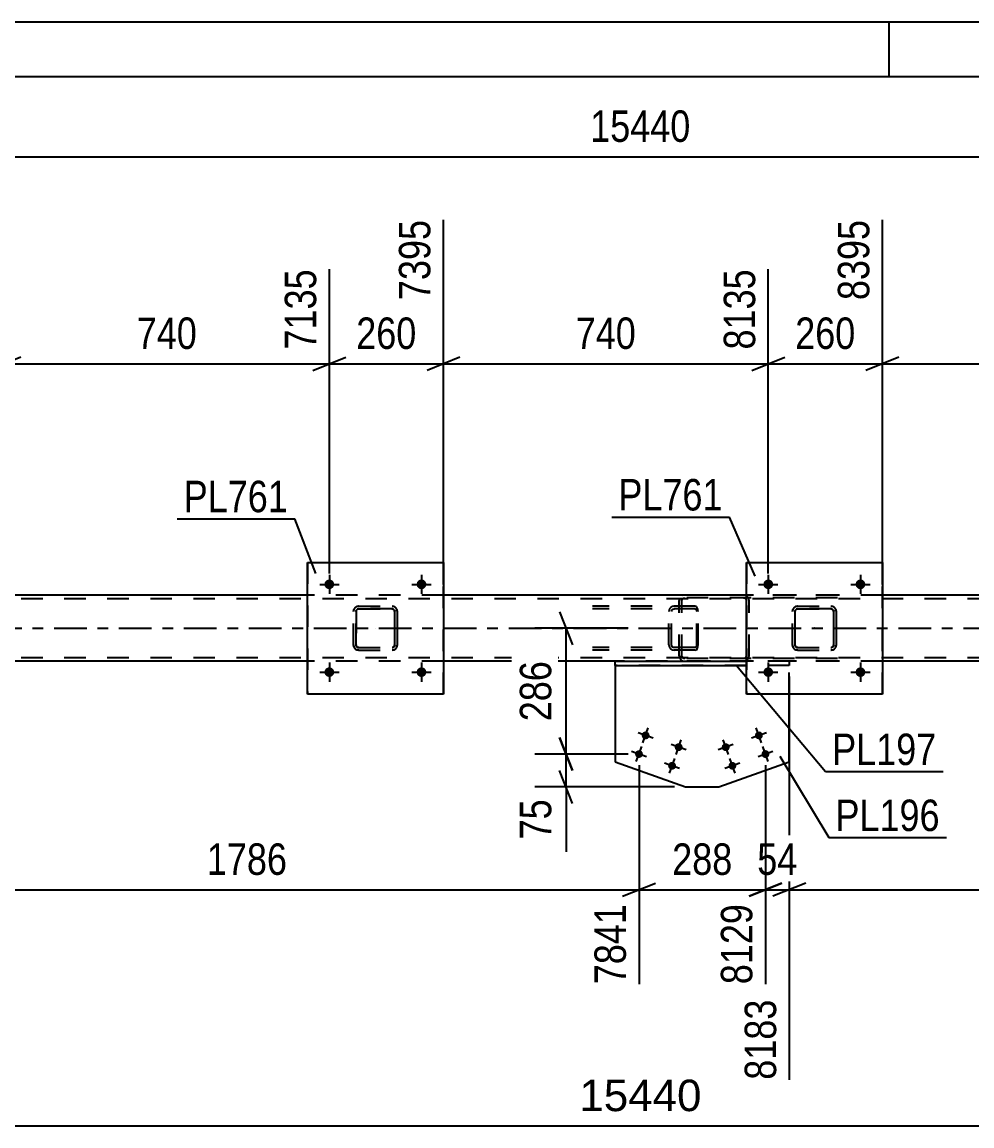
# Model space of a CAD drawing. Header units: millimetres. Extents: x 0 to 841, y -266 to 594.
# Drawn here: x 342 to 428.5, y 493.5 to 594 of the extents above; entities that cross this region are included whole.
import ezdxf

# ---------------------------------------------------------------- set-up
doc = ezdxf.new("R2010")
doc.units = ezdxf.units.MM
doc.linetypes.add('DXK_LINE_DOT2', pattern=[3.9198, 1.9599, -1.9599])
doc.linetypes.add('DXK_LINE_DOT3', pattern=[5.9187, 2.979, -0.9799, 0.9799, -0.9799])
doc.styles.add('Arial', font='arial.ttf', dxfattribs={"height": 0.2})
doc.styles.add('Arial Narrow', font='ARIALN.TTF', dxfattribs={"height": 0.2})

# ---------------------------------------------------------------- blocks, each defined once
blk = doc.blocks.new('Unknown-317311845-1115')
at = {"color": 5, "linetype": 'Continuous'}
for p, q in [((841, 594), (0, 594)), ((421, 589), (421, 594)), ((836, 589), (5, 589))]:
    blk.add_line(p, q, dxfattribs=at)
blk = doc.blocks.new('Bolt-317311845-4475 - 4313')
at = {"linetype": 'Continuous'}
for points in [[(409.54, 542.79), (409.55, 542.88), (409.57, 542.97), (409.62, 543.05), (409.68, 543.12), (409.76, 543.17), (409.84, 543.21), (409.93, 543.23), (410.02, 543.23), (410.11, 543.21), (410.2, 543.17), (410.27, 543.12), (410.33, 543.05), (410.38, 542.97), (410.41, 542.88), (410.42, 542.79), (410.41, 542.7), (410.38, 542.61), (410.33, 542.53), (410.27, 542.47), (410.2, 542.41), (410.11, 542.37), (410.02, 542.36), (409.93, 542.36), (409.84, 542.37), (409.76, 542.41), (409.68, 542.47), (409.62, 542.53), (409.57, 542.61), (409.55, 542.7)], [(417.94, 542.79), (417.95, 542.88), (417.97, 542.97), (418.02, 543.05), (418.08, 543.12), (418.16, 543.17), (418.24, 543.21), (418.33, 543.23), (418.42, 543.23), (418.51, 543.21), (418.6, 543.17), (418.67, 543.12), (418.73, 543.05), (418.78, 542.97), (418.81, 542.88), (418.82, 542.79), (418.81, 542.7), (418.78, 542.61), (418.73, 542.53), (418.67, 542.47), (418.6, 542.41), (418.51, 542.37), (418.42, 542.36), (418.33, 542.36), (418.24, 542.37), (418.16, 542.41), (418.08, 542.47), (418.02, 542.53), (417.97, 542.61), (417.95, 542.7)]]:
    blk.add_hatch(color=1, dxfattribs=at).paths.add_polyline_path(points)
at = {"color": 1, "linetype": 'Continuous'}
for p, q in [((409.98, 543.67), (409.98, 541.91)), ((418.38, 543.67), (418.38, 541.91)), ((409.1, 542.79), (410.86, 542.79)), ((417.5, 542.79), (419.26, 542.79))]:
    blk.add_line(p, q, dxfattribs=at)
blk = doc.blocks.new('Bolt-317311845-4389 - 4313')
at = {"linetype": 'Continuous'}
for points in [[(408.78, 528.91, -1), (409.46, 529.15, -1)], [(405.76, 527.84, -1), (406.44, 528.08, -1)], [(409.38, 527.21, -1), (410.06, 527.45, -1)], [(406.37, 526.14, -1), (407.04, 526.38, -1)]]:
    blk.add_hatch(color=1, dxfattribs=at).paths.add_polyline_path(points)
at = {"color": 1, "linetype": 'Continuous'}
for p, q in [((409.8, 529.27), (408.44, 528.79)), ((409.36, 528.35), (408.88, 529.71)), ((406.78, 528.2), (405.42, 527.72)), ((406.34, 527.28), (405.86, 528.64)), ((409.96, 526.65), (409.48, 528.01)), ((406.95, 525.59), (406.46, 526.94)), ((410.4, 527.57), (409.04, 527.09)), ((407.38, 526.5), (406.03, 526.02))]:
    blk.add_line(p, q, dxfattribs=at)
blk = doc.blocks.new('Part-317311845-4451 - 4313')
at = {"color": 7, "linetype": 'DXK_LINE_DOT2'}
for p, q in [((700.57, 541.47), (119.98, 541.47)), ((380.38, 541.79), (367.98, 541.79)), ((420.38, 541.79), (407.98, 541.79)), ((700.57, 536.11), (119.98, 536.11)), ((380.38, 535.79), (367.98, 535.79)), ((420.38, 535.79), (396.03, 535.79))]:
    blk.add_line(p, q, dxfattribs=at)
at = {"color": 2, "linetype": 'Continuous'}
for p, q in [((367.98, 541.79), (340.37, 541.79)), ((407.98, 541.79), (380.38, 541.79)), ((447.97, 541.79), (420.38, 541.79)), ((367.98, 535.79), (340.37, 535.79)), ((396.03, 535.79), (380.38, 535.79)), ((447.97, 535.79), (420.38, 535.79))]:
    blk.add_line(p, q, dxfattribs=at)
at = {"color": 7, "linetype": 'DXK_LINE_DOT3'}
blk.add_line((119.98, 538.79), (700.57, 538.79), dxfattribs=at)
blk = doc.blocks.new('Bolt-317311845-4390 - 4313')
at = {"linetype": 'Continuous'}
for points in [[(398.46, 529.15, -1), (399.14, 528.91, -1)], [(401.47, 528.08, -1), (402.15, 527.84, -1)], [(397.86, 527.45, -1), (398.53, 527.21, -1)], [(400.87, 526.38, -1), (401.55, 526.14, -1)]]:
    blk.add_hatch(color=1, dxfattribs=at).paths.add_polyline_path(points)
at = {"color": 1, "linetype": 'Continuous'}
for p, q in [((399.48, 528.79), (398.12, 529.27)), ((398.56, 528.35), (399.04, 529.71)), ((397.95, 526.65), (398.44, 528.01)), ((402.49, 527.72), (401.13, 528.2)), ((401.57, 527.28), (402.05, 528.64)), ((398.87, 527.09), (397.52, 527.57)), ((400.97, 525.59), (401.45, 526.94)), ((401.89, 526.02), (400.53, 526.5))]:
    blk.add_line(p, q, dxfattribs=at)
blk = doc.blocks.new('Part-317311845-4395 - 4313')
at = {"color": 2, "linetype": 'Continuous'}
for p, q in [((396.03, 535.39), (396.03, 535.79)), ((396.03, 535.79), (407.98, 535.79)), ((396.03, 535.39), (407.98, 535.39))]:
    blk.add_line(p, q, dxfattribs=at)
at = {"color": 7, "linetype": 'DXK_LINE_DOT2'}
for p, q in [((411.89, 535.79), (407.98, 535.79)), ((411.89, 535.39), (407.98, 535.39)), ((411.89, 535.79), (411.89, 535.39))]:
    blk.add_line(p, q, dxfattribs=at)
blk = doc.blocks.new('Part-317311845-4400 - 4313')
at = {"color": 2, "linetype": 'Continuous'}
for p, q in [((396.03, 535.39), (396.03, 526.62)), ((411.89, 526.62), (411.89, 532.79)), ((396.03, 526.62), (402.44, 524.34)), ((405.48, 524.34), (411.89, 526.62)), ((402.44, 524.34), (405.48, 524.34))]:
    blk.add_line(p, q, dxfattribs=at)
at = {"color": 7, "linetype": 'DXK_LINE_DOT2'}
for p, q in [((411.89, 535.39), (396.03, 535.39)), ((411.89, 532.79), (411.89, 535.39))]:
    blk.add_line(p, q, dxfattribs=at)
blk = doc.blocks.new('Bolt-317311845-4476 - 4313')
at = {"linetype": 'Continuous'}
for points in [[(409.54, 534.79), (409.55, 534.88), (409.57, 534.97), (409.62, 535.05), (409.68, 535.12), (409.76, 535.17), (409.84, 535.21), (409.93, 535.23), (410.02, 535.23), (410.11, 535.21), (410.2, 535.17), (410.27, 535.12), (410.33, 535.05), (410.38, 534.97), (410.41, 534.88), (410.42, 534.79), (410.41, 534.7), (410.38, 534.61), (410.33, 534.53), (410.27, 534.47), (410.2, 534.41), (410.11, 534.37), (410.02, 534.36), (409.93, 534.36), (409.84, 534.37), (409.76, 534.41), (409.68, 534.47), (409.62, 534.53), (409.57, 534.61), (409.55, 534.7)], [(417.94, 534.79), (417.95, 534.88), (417.97, 534.97), (418.02, 535.05), (418.08, 535.12), (418.16, 535.17), (418.24, 535.21), (418.33, 535.23), (418.42, 535.23), (418.51, 535.21), (418.6, 535.17), (418.67, 535.12), (418.73, 535.05), (418.78, 534.97), (418.81, 534.88), (418.82, 534.79), (418.81, 534.7), (418.78, 534.61), (418.73, 534.53), (418.67, 534.47), (418.6, 534.41), (418.51, 534.37), (418.42, 534.36), (418.33, 534.36), (418.24, 534.37), (418.16, 534.41), (418.08, 534.47), (418.02, 534.53), (417.97, 534.61), (417.95, 534.7)]]:
    blk.add_hatch(color=1, dxfattribs=at).paths.add_polyline_path(points)
at = {"color": 1, "linetype": 'Continuous'}
for p, q in [((409.98, 535.67), (409.98, 533.91)), ((418.38, 535.67), (418.38, 533.91)), ((409.1, 534.79), (410.86, 534.79)), ((417.5, 534.79), (419.26, 534.79))]:
    blk.add_line(p, q, dxfattribs=at)
blk = doc.blocks.new('Bolt-317311845-4477 - 4313')
at = {"linetype": 'Continuous'}
for points in [[(369.54, 542.79), (369.55, 542.88), (369.57, 542.97), (369.62, 543.05), (369.68, 543.12), (369.76, 543.17), (369.84, 543.21), (369.93, 543.23), (370.02, 543.23), (370.11, 543.21), (370.2, 543.17), (370.27, 543.12), (370.33, 543.05), (370.38, 542.97), (370.41, 542.88), (370.42, 542.79), (370.41, 542.7), (370.38, 542.61), (370.33, 542.53), (370.27, 542.47), (370.2, 542.41), (370.11, 542.37), (370.02, 542.36), (369.93, 542.36), (369.84, 542.37), (369.76, 542.41), (369.68, 542.47), (369.62, 542.53), (369.57, 542.61), (369.55, 542.7)], [(377.94, 542.79), (377.95, 542.88), (377.97, 542.97), (378.02, 543.05), (378.08, 543.12), (378.16, 543.17), (378.24, 543.21), (378.33, 543.23), (378.42, 543.23), (378.51, 543.21), (378.6, 543.17), (378.67, 543.12), (378.73, 543.05), (378.78, 542.97), (378.81, 542.88), (378.82, 542.79), (378.81, 542.7), (378.78, 542.61), (378.73, 542.53), (378.67, 542.47), (378.6, 542.41), (378.51, 542.37), (378.42, 542.36), (378.33, 542.36), (378.24, 542.37), (378.16, 542.41), (378.08, 542.47), (378.02, 542.53), (377.97, 542.61), (377.95, 542.7)]]:
    blk.add_hatch(color=1, dxfattribs=at).paths.add_polyline_path(points)
at = {"color": 1, "linetype": 'Continuous'}
for p, q in [((369.98, 543.67), (369.98, 541.91)), ((378.38, 543.67), (378.38, 541.91)), ((369.1, 542.79), (370.86, 542.79)), ((377.5, 542.79), (379.26, 542.79))]:
    blk.add_line(p, q, dxfattribs=at)
blk = doc.blocks.new('Bolt-317311845-4478 - 4313')
at = {"linetype": 'Continuous'}
for points in [[(369.54, 534.79), (369.55, 534.88), (369.57, 534.97), (369.62, 535.05), (369.68, 535.12), (369.76, 535.17), (369.84, 535.21), (369.93, 535.23), (370.02, 535.23), (370.11, 535.21), (370.2, 535.17), (370.27, 535.12), (370.33, 535.05), (370.38, 534.97), (370.41, 534.88), (370.42, 534.79), (370.41, 534.7), (370.38, 534.61), (370.33, 534.53), (370.27, 534.47), (370.2, 534.41), (370.11, 534.37), (370.02, 534.36), (369.93, 534.36), (369.84, 534.37), (369.76, 534.41), (369.68, 534.47), (369.62, 534.53), (369.57, 534.61), (369.55, 534.7)], [(377.94, 534.79), (377.95, 534.88), (377.97, 534.97), (378.02, 535.05), (378.08, 535.12), (378.16, 535.17), (378.24, 535.21), (378.33, 535.23), (378.42, 535.23), (378.51, 535.21), (378.6, 535.17), (378.67, 535.12), (378.73, 535.05), (378.78, 534.97), (378.81, 534.88), (378.82, 534.79), (378.81, 534.7), (378.78, 534.61), (378.73, 534.53), (378.67, 534.47), (378.6, 534.41), (378.51, 534.37), (378.42, 534.36), (378.33, 534.36), (378.24, 534.37), (378.16, 534.41), (378.08, 534.47), (378.02, 534.53), (377.97, 534.61), (377.95, 534.7)]]:
    blk.add_hatch(color=1, dxfattribs=at).paths.add_polyline_path(points)
at = {"color": 1, "linetype": 'Continuous'}
for p, q in [((369.98, 535.67), (369.98, 533.91)), ((378.38, 535.67), (378.38, 533.91)), ((369.1, 534.79), (370.86, 534.79)), ((377.5, 534.79), (379.26, 534.79))]:
    blk.add_line(p, q, dxfattribs=at)
blk = doc.blocks.new('Part-317311845-4498 - 4313')
at = {"color": 7, "linetype": 'DXK_LINE_DOT2'}
for p, q in [((401.89, 541.45), (401.86, 541.31)), ((401.86, 536.27), (401.86, 541.31)), ((401.9, 541.5), (401.89, 541.45)), ((402.11, 541.31), (402.13, 541.4)), ((402.11, 536.27), (402.11, 541.31)), ((402.13, 541.4), (402.19, 541.48)), ((402.37, 541.79), (402.17, 541.76)), ((402.19, 541.48), (402.27, 541.53)), ((402.27, 541.53), (402.37, 541.55)), ((416.27, 541.79), (402.37, 541.79)), ((416.27, 541.55), (402.37, 541.55)), ((407.93, 541.76), (407.73, 541.79)), ((407.73, 541.55), (407.83, 541.53)), ((407.83, 541.53), (407.91, 541.48)), ((407.91, 541.48), (407.97, 541.4)), ((407.97, 541.4), (407.99, 541.31)), ((407.99, 536.27), (407.99, 541.31)), ((408.24, 541.31), (408.2, 541.5)), ((408.24, 536.27), (408.24, 541.31)), ((401.86, 536.27), (401.88, 536.19)), ((401.88, 536.19), (401.9, 536.09)), ((402.13, 536.18), (402.11, 536.27)), ((402.19, 536.1), (402.13, 536.18)), ((402.27, 536.05), (402.19, 536.1)), ((402.37, 536.03), (402.27, 536.05)), ((416.27, 536.03), (402.37, 536.03)), ((407.83, 536.05), (407.73, 536.03)), ((407.91, 536.1), (407.83, 536.05)), ((407.97, 536.18), (407.91, 536.1)), ((407.99, 536.27), (407.97, 536.18)), ((408.2, 536.09), (408.24, 536.27)), ((402.17, 535.83), (402.37, 535.79)), ((416.27, 535.79), (402.37, 535.79)), ((407.73, 535.79), (407.93, 535.83))]:
    blk.add_line(p, q, dxfattribs=at)
for centre, start, end in [((407.75, 541.29), 24.32, 69.2417), ((402.35, 536.29), 204.32, 249.2417), ((407.75, 536.29), 290.7583, 335.68)]:
    blk.add_arc(centre, 0.496, start, end, dxfattribs=at)
blk = doc.blocks.new('Part-317311845-4551 - 4313')
at = {"color": 7, "linetype": 'DXK_LINE_DOT2'}
for p, q in [((372.17, 540.31), (372.21, 540.5)), ((372.17, 540.31), (372.18, 540.31)), ((372.17, 537.27), (372.17, 540.31)), ((372.21, 540.5), (372.18, 540.31)), ((372.18, 537.27), (372.18, 540.31)), ((372.43, 540.4), (372.41, 540.31)), ((372.42, 540.31), (372.41, 540.31)), ((372.41, 540.31), (372.41, 537.27)), ((372.42, 540.31), (372.43, 540.4)), ((372.42, 537.27), (372.42, 540.31)), ((372.43, 540.4), (372.49, 540.48)), ((372.48, 540.48), (372.43, 540.4)), ((372.47, 540.76), (372.65, 540.79)), ((372.66, 540.79), (372.47, 540.76)), ((372.56, 540.53), (372.48, 540.48)), ((372.49, 540.48), (372.56, 540.53)), ((372.56, 540.53), (372.66, 540.55)), ((372.65, 540.55), (372.56, 540.53)), ((372.66, 540.79), (372.65, 540.79)), ((372.65, 540.79), (375.69, 540.79)), ((372.65, 540.55), (372.66, 540.55)), ((375.69, 540.55), (372.65, 540.55)), ((372.66, 540.79), (375.7, 540.79)), ((372.66, 540.55), (375.7, 540.55)), ((375.69, 540.79), (375.7, 540.79)), ((375.69, 540.79), (375.88, 540.76)), ((375.7, 540.55), (375.69, 540.55)), ((375.78, 540.53), (375.69, 540.55)), ((375.88, 540.76), (375.7, 540.79)), ((375.7, 540.55), (375.79, 540.53)), ((375.78, 540.53), (375.79, 540.53)), ((375.86, 540.48), (375.78, 540.53)), ((375.79, 540.53), (375.87, 540.48)), ((375.91, 540.4), (375.86, 540.48)), ((375.87, 540.48), (375.92, 540.4)), ((375.93, 540.31), (375.91, 540.4)), ((375.92, 540.4), (375.94, 540.31)), ((375.94, 540.31), (375.93, 540.31)), ((375.93, 540.31), (375.93, 537.27)), ((375.94, 537.27), (375.94, 540.31)), ((376.14, 540.5), (376.17, 540.31)), ((376.18, 540.31), (376.14, 540.5)), ((376.18, 540.31), (376.17, 540.31)), ((376.17, 540.31), (376.17, 537.27)), ((376.18, 537.27), (376.18, 540.31)), ((372.18, 537.27), (372.17, 537.27)), ((372.21, 537.09), (372.17, 537.27)), ((372.18, 537.27), (372.21, 537.09)), ((372.41, 537.27), (372.42, 537.27)), ((372.41, 537.27), (372.43, 537.18)), ((372.43, 537.18), (372.42, 537.27)), ((372.49, 537.1), (372.43, 537.18)), ((372.43, 537.18), (372.48, 537.1)), ((372.48, 537.1), (372.56, 537.05)), ((372.56, 537.05), (372.49, 537.1)), ((372.66, 537.03), (372.56, 537.05)), ((372.56, 537.05), (372.65, 537.03)), ((372.66, 537.03), (372.65, 537.03)), ((372.65, 537.03), (375.69, 537.03)), ((372.66, 537.03), (375.7, 537.03)), ((375.69, 537.03), (375.78, 537.05)), ((375.69, 537.03), (375.7, 537.03)), ((375.79, 537.05), (375.7, 537.03)), ((375.78, 537.05), (375.86, 537.1)), ((375.87, 537.1), (375.79, 537.05)), ((375.86, 537.1), (375.91, 537.18)), ((375.92, 537.18), (375.87, 537.1)), ((375.91, 537.18), (375.93, 537.27)), ((375.94, 537.27), (375.92, 537.18)), ((375.93, 537.27), (375.94, 537.27)), ((376.17, 537.27), (376.14, 537.09)), ((376.14, 537.09), (376.18, 537.27)), ((376.17, 537.27), (376.18, 537.27)), ((372.47, 536.83), (372.47, 536.83)), ((372.65, 536.79), (372.47, 536.83)), ((372.47, 536.83), (372.66, 536.79)), ((372.66, 536.79), (372.65, 536.79)), ((372.65, 536.79), (375.69, 536.79)), ((372.66, 536.79), (375.7, 536.79)), ((375.88, 536.83), (375.69, 536.79)), ((375.69, 536.79), (375.7, 536.79)), ((375.7, 536.79), (375.88, 536.83))]:
    blk.add_line(p, q, dxfattribs=at)
at = {"color": 7, "linetype": 'DXK_LINE_DOT3'}
blk.add_line((374.18, 538.79), (374.17, 538.79), dxfattribs=at)
at = {"color": 7, "linetype": 'DXK_LINE_DOT2'}
for centre, start, end in [((372.65, 540.31), 112.5, 157.5), ((372.66, 540.31), 112.5, 157.5), ((375.69, 540.31), 22.5, 67.5), ((375.7, 540.31), 22.5, 67.5), ((372.65, 537.27), 202.5, 247.5), ((372.66, 537.27), 202.5, 247.5), ((375.69, 537.27), 292.5, 337.5), ((375.7, 537.27), 292.5, 337.5)]:
    blk.add_arc(centre, 0.48, start, end, dxfattribs=at)
blk = doc.blocks.new('Part-317311845-4556 - 4313')
at = {"color": 2, "linetype": 'Continuous'}
for p, q in [((367.98, 532.79), (367.98, 544.79)), ((367.98, 544.79), (367.98, 544.79)), ((367.98, 544.79), (380.38, 544.79)), ((380.38, 544.79), (380.38, 532.79)), ((367.98, 532.79), (367.98, 532.79)), ((380.38, 532.79), (367.98, 532.79))]:
    blk.add_line(p, q, dxfattribs=at)
at = {"color": 7, "linetype": 'DXK_LINE_DOT2'}
for p, q in [((367.98, 544.79), (367.98, 532.79)), ((367.98, 544.79), (367.98, 544.79)), ((380.38, 532.79), (380.38, 544.79)), ((367.98, 532.79), (367.98, 532.79))]:
    blk.add_line(p, q, dxfattribs=at)
blk = doc.blocks.new('Part-317311845-4557 - 4313')
at = {"color": 7, "linetype": 'DXK_LINE_DOT2'}
for p, q in [((412.17, 540.31), (412.21, 540.5)), ((412.17, 540.31), (412.18, 540.31)), ((412.17, 537.27), (412.17, 540.31)), ((412.21, 540.5), (412.18, 540.31)), ((412.18, 537.27), (412.18, 540.31)), ((412.43, 540.4), (412.41, 540.31)), ((412.42, 540.31), (412.41, 540.31)), ((412.41, 540.31), (412.41, 537.27)), ((412.42, 540.31), (412.43, 540.4)), ((412.42, 537.27), (412.42, 540.31)), ((412.43, 540.4), (412.49, 540.48)), ((412.48, 540.48), (412.43, 540.4)), ((412.47, 540.76), (412.65, 540.79)), ((412.66, 540.79), (412.47, 540.76)), ((412.56, 540.53), (412.48, 540.48)), ((412.49, 540.48), (412.56, 540.53)), ((412.56, 540.53), (412.66, 540.55)), ((412.65, 540.55), (412.56, 540.53)), ((412.66, 540.79), (412.65, 540.79)), ((412.65, 540.79), (415.69, 540.79)), ((412.65, 540.55), (412.66, 540.55)), ((415.69, 540.55), (412.65, 540.55)), ((412.66, 540.79), (415.7, 540.79)), ((412.66, 540.55), (415.7, 540.55)), ((415.69, 540.79), (415.7, 540.79)), ((415.69, 540.79), (415.88, 540.76)), ((415.7, 540.55), (415.69, 540.55)), ((415.78, 540.53), (415.69, 540.55)), ((415.88, 540.76), (415.7, 540.79)), ((415.7, 540.55), (415.79, 540.53)), ((415.78, 540.53), (415.79, 540.53)), ((415.86, 540.48), (415.78, 540.53)), ((415.79, 540.53), (415.87, 540.48)), ((415.91, 540.4), (415.86, 540.48)), ((415.87, 540.48), (415.92, 540.4)), ((415.93, 540.31), (415.91, 540.4)), ((415.92, 540.4), (415.94, 540.31)), ((415.94, 540.31), (415.93, 540.31)), ((415.93, 540.31), (415.93, 537.27)), ((415.94, 537.27), (415.94, 540.31)), ((416.14, 540.5), (416.17, 540.31)), ((416.18, 540.31), (416.14, 540.5)), ((416.18, 540.31), (416.17, 540.31)), ((416.17, 540.31), (416.17, 537.27)), ((416.18, 537.27), (416.18, 540.31)), ((412.18, 537.27), (412.17, 537.27)), ((412.21, 537.09), (412.17, 537.27)), ((412.18, 537.27), (412.21, 537.09)), ((412.41, 537.27), (412.42, 537.27)), ((412.41, 537.27), (412.43, 537.18)), ((412.43, 537.18), (412.42, 537.27)), ((412.49, 537.1), (412.43, 537.18)), ((412.43, 537.18), (412.48, 537.1)), ((412.48, 537.1), (412.56, 537.05)), ((412.56, 537.05), (412.49, 537.1)), ((412.66, 537.03), (412.56, 537.05)), ((412.56, 537.05), (412.65, 537.03)), ((412.66, 537.03), (412.65, 537.03)), ((412.65, 537.03), (415.69, 537.03)), ((412.66, 537.03), (415.7, 537.03)), ((415.69, 537.03), (415.78, 537.05)), ((415.69, 537.03), (415.7, 537.03)), ((415.79, 537.05), (415.7, 537.03)), ((415.78, 537.05), (415.86, 537.1)), ((415.87, 537.1), (415.79, 537.05)), ((415.86, 537.1), (415.91, 537.18)), ((415.92, 537.18), (415.87, 537.1)), ((415.91, 537.18), (415.93, 537.27)), ((415.94, 537.27), (415.92, 537.18)), ((415.93, 537.27), (415.94, 537.27)), ((416.17, 537.27), (416.14, 537.09)), ((416.14, 537.09), (416.18, 537.27)), ((416.17, 537.27), (416.18, 537.27)), ((412.47, 536.83), (412.47, 536.83)), ((412.65, 536.79), (412.47, 536.83)), ((412.47, 536.83), (412.66, 536.79)), ((412.66, 536.79), (412.65, 536.79)), ((412.65, 536.79), (415.69, 536.79)), ((412.66, 536.79), (415.7, 536.79)), ((415.88, 536.83), (415.69, 536.79)), ((415.69, 536.79), (415.7, 536.79)), ((415.7, 536.79), (415.88, 536.83))]:
    blk.add_line(p, q, dxfattribs=at)
at = {"color": 7, "linetype": 'DXK_LINE_DOT3'}
blk.add_line((414.18, 538.79), (414.17, 538.79), dxfattribs=at)
at = {"color": 7, "linetype": 'DXK_LINE_DOT2'}
for centre, start, end in [((412.65, 540.31), 112.5, 157.5), ((412.66, 540.31), 112.5, 157.5), ((415.69, 540.31), 22.5, 67.5), ((415.7, 540.31), 22.5, 67.5), ((412.65, 537.27), 202.5, 247.5), ((412.66, 537.27), 202.5, 247.5), ((415.69, 537.27), 292.5, 337.5), ((415.7, 537.27), 292.5, 337.5)]:
    blk.add_arc(centre, 0.48, start, end, dxfattribs=at)
blk = doc.blocks.new('Part-317311845-4562 - 4313')
at = {"color": 2, "linetype": 'Continuous'}
for p, q in [((407.98, 532.79), (407.98, 544.79)), ((407.98, 544.79), (407.98, 544.79)), ((407.98, 544.79), (420.38, 544.79)), ((420.38, 544.79), (420.38, 532.79)), ((407.98, 532.79), (407.98, 532.79)), ((420.38, 532.79), (407.98, 532.79))]:
    blk.add_line(p, q, dxfattribs=at)
at = {"color": 7, "linetype": 'DXK_LINE_DOT2'}
for p, q in [((407.98, 544.79), (407.98, 532.79)), ((407.98, 544.79), (407.98, 544.79)), ((420.38, 532.79), (420.38, 544.79)), ((407.98, 532.79), (407.98, 532.79))]:
    blk.add_line(p, q, dxfattribs=at)
blk = doc.blocks.new('Part-317311845-4674 - 4313')
at = {"color": 7, "linetype": 'DXK_LINE_DOT2'}
for p, q in [((403.32, 540.79), (393.97, 540.79)), ((403.32, 540.55), (393.97, 540.55)), ((400.95, 540.5), (400.91, 540.31)), ((400.91, 537.27), (400.91, 540.31)), ((401.16, 540.31), (401.18, 540.4)), ((401.16, 537.27), (401.16, 540.31)), ((401.18, 540.4), (401.23, 540.48)), ((401.41, 540.79), (401.22, 540.76)), ((401.23, 540.48), (401.32, 540.53)), ((401.32, 540.53), (401.41, 540.55)), ((401.86, 540.55), (401.86, 540.79)), ((403.43, 540.76), (403.32, 540.79)), ((403.32, 540.55), (403.38, 540.53)), ((403.38, 540.53), (403.42, 540.48)), ((403.42, 540.48), (403.45, 540.4)), ((403.51, 540.65), (403.43, 540.76)), ((403.45, 540.4), (403.46, 540.31)), ((403.46, 537.27), (403.46, 540.31)), ((403.57, 540.5), (403.51, 540.65)), ((403.59, 540.31), (403.57, 540.5)), ((403.59, 537.27), (403.59, 540.31)), ((403.32, 537.03), (393.97, 537.03)), ((400.91, 537.27), (400.95, 537.09)), ((401.18, 537.18), (401.16, 537.27)), ((401.23, 537.1), (401.18, 537.18)), ((401.32, 537.05), (401.23, 537.1)), ((401.41, 537.03), (401.32, 537.05)), ((401.86, 536.79), (401.86, 537.03)), ((403.38, 537.05), (403.32, 537.03)), ((403.42, 537.1), (403.38, 537.05)), ((403.45, 537.18), (403.42, 537.1)), ((403.43, 536.83), (403.51, 536.93)), ((403.46, 537.27), (403.45, 537.18)), ((403.51, 536.93), (403.57, 537.09)), ((403.57, 537.09), (403.59, 537.27)), ((403.32, 536.79), (393.97, 536.79)), ((401.22, 536.83), (401.41, 536.79)), ((403.32, 536.79), (403.43, 536.83))]:
    blk.add_line(p, q, dxfattribs=at)
for centre, start, end in [((401.4, 540.3), 111.1513, 156.1049), ((401.4, 537.29), 203.8951, 248.8487)]:
    blk.add_arc(centre, 0.492, start, end, dxfattribs=at)
blk = doc.blocks.new('StraightDimension-317311845-23293 - 4313')
at = {"color": 7, "linetype": 'Continuous'}
for p, q in [((340.37, 542.79), (340.37, 576)), ((369.98, 543.79), (369.98, 571.5)), ((341.87, 563.48), (338.87, 562.28)), ((368.48, 562.28), (371.48, 563.48)), ((340.37, 562.88), (369.98, 562.88))]:
    blk.add_line(p, q, dxfattribs=at)
at = {"color": 0}
blk.add_wipeout([(358.52, 563.63), (358.52, 567.83), (351.83, 567.83), (351.83, 563.63)], dxfattribs=at)
at = {"color": 3, "style": 'Arial Narrow'}
blk.add_text('740', height=2.863, dxfattribs=at).set_placement((352.43, 564.23))
at = {"color": 0, "linetype": 'Continuous'}
blk.add_wipeout([(369.38, 572.1), (365.18, 572.1), (365.18, 563.58), (369.38, 563.58)], dxfattribs=at)
at = {"color": 3, "linetype": 'Continuous', "style": 'Arial Narrow'}
blk.add_text('7135', height=2.863, rotation=90.0002, dxfattribs=at).set_placement((368.78, 564.18))
blk = doc.blocks.new('StraightDimension-317311845-23289 - 4313')
at = {"color": 7, "linetype": 'Continuous'}
for p, q in [((420.38, 542.79), (420.38, 576)), ((449.97, 543.79), (449.97, 571.5)), ((421.88, 563.48), (418.88, 562.28)), ((448.47, 562.28), (451.47, 563.48)), ((420.38, 562.88), (449.97, 562.88))]:
    blk.add_line(p, q, dxfattribs=at)
at = {"color": 0}
blk.add_wipeout([(438.52, 563.63), (438.52, 567.83), (431.83, 567.83), (431.83, 563.63)], dxfattribs=at)
at = {"color": 3, "style": 'Arial Narrow'}
blk.add_text('740', height=2.863, dxfattribs=at).set_placement((432.43, 564.23))
at = {"color": 0, "linetype": 'Continuous'}
blk.add_wipeout([(449.37, 572.1), (445.17, 572.1), (445.17, 563.58), (449.37, 563.58)], dxfattribs=at)
at = {"color": 3, "linetype": 'Continuous', "style": 'Arial Narrow'}
blk.add_text('9135', height=2.863, rotation=90.0002, dxfattribs=at).set_placement((448.77, 564.18))
blk = doc.blocks.new('StraightDimension-317311845-23291 - 4313')
at = {"color": 7, "linetype": 'Continuous'}
for p, q in [((380.38, 542.79), (380.38, 576)), ((409.98, 543.79), (409.98, 571.5)), ((381.88, 563.48), (378.88, 562.28)), ((408.48, 562.28), (411.48, 563.48)), ((380.38, 562.88), (409.98, 562.88))]:
    blk.add_line(p, q, dxfattribs=at)
at = {"color": 0}
blk.add_wipeout([(398.52, 563.63), (398.52, 567.83), (391.83, 567.83), (391.83, 563.63)], dxfattribs=at)
at = {"color": 3, "style": 'Arial Narrow'}
blk.add_text('740', height=2.863, dxfattribs=at).set_placement((392.43, 564.23))
at = {"color": 0, "linetype": 'Continuous'}
blk.add_wipeout([(409.38, 572.1), (405.18, 572.1), (405.18, 563.58), (409.38, 563.58)], dxfattribs=at)
at = {"color": 3, "linetype": 'Continuous', "style": 'Arial Narrow'}
blk.add_text('8135', height=2.863, rotation=90.0002, dxfattribs=at).set_placement((408.78, 564.18))
blk = doc.blocks.new('StraightDimension-317311845-25809 - 4313')
at = {"color": 7, "linetype": 'Continuous'}
for p, q in [((390.95, 528.83), (392.15, 525.83)), ((397.2, 527.33), (388.7, 527.33)), ((391.55, 524.34), (391.55, 527.33)), ((392.15, 522.84), (390.95, 525.84)), ((401.44, 524.34), (388.7, 524.34)), ((391.55, 524.34), (391.55, 518.44)), ((391.55, 524.34), (391.55, 518.44))]:
    blk.add_line(p, q, dxfattribs=at)
at = {"color": 0}
blk.add_wipeout([(390.8, 523.82), (386.6, 523.82), (386.6, 518.96), (390.8, 518.96)], dxfattribs=at)
at = {"color": 3, "style": 'Arial Narrow'}
blk.add_text('75', height=2.863, rotation=90.0002, dxfattribs=at).set_placement((390.2, 519.56))
blk = doc.blocks.new('StraightDimension-317311845-25808 - 4313')
at = {"color": 7, "linetype": 'Continuous'}
for p, q in [((390.95, 540.29), (392.15, 537.29)), ((397.2, 538.79), (388.7, 538.79)), ((391.55, 527.33), (391.55, 538.79)), ((392.15, 525.83), (390.95, 528.83)), ((397.2, 527.33), (388.7, 527.33))]:
    blk.add_line(p, q, dxfattribs=at)
at = {"color": 0}
blk.add_wipeout([(390.8, 536.41), (386.6, 536.41), (386.6, 529.72), (390.8, 529.72)], dxfattribs=at)
at = {"color": 3, "style": 'Arial Narrow'}
blk.add_text('286', height=2.863, rotation=90.0002, dxfattribs=at).set_placement((390.2, 530.32))
blk = doc.blocks.new('StraightDimension-317311845-5079 - 4313')
at = {"color": 7, "linetype": 'Continuous'}
blk.add_line((95.27, 493.46), (701.37, 493.46), dxfattribs=at)
at = {"color": 0}
blk.add_wipeout([(404.48, 494.21), (404.48, 498.41), (392.16, 498.41), (392.16, 494.21)], dxfattribs=at)
at = {"color": 3, "style": 'Arial'}
blk.add_text('15440', height=2.865, dxfattribs=at).set_placement((392.76, 494.81))
blk = doc.blocks.new('StraightDimension-317311845-23290 - 4313')
at = {"color": 7, "linetype": 'Continuous'}
for p, q in [((420.38, 542.79), (420.38, 576)), ((409.98, 543.79), (409.98, 571.5)), ((408.48, 562.28), (411.48, 563.48)), ((421.88, 563.48), (418.88, 562.28)), ((409.98, 562.88), (420.38, 562.88))]:
    blk.add_line(p, q, dxfattribs=at)
at = {"color": 0}
blk.add_wipeout([(418.52, 563.63), (418.52, 567.83), (411.83, 567.83), (411.83, 563.63)], dxfattribs=at)
at = {"color": 3, "style": 'Arial Narrow'}
blk.add_text('260', height=2.863, dxfattribs=at).set_placement((412.43, 564.23))
at = {"color": 0, "linetype": 'Continuous'}
blk.add_wipeout([(419.78, 576.6), (415.58, 576.6), (415.58, 568.08), (419.78, 568.08)], dxfattribs=at)
at = {"color": 3, "linetype": 'Continuous', "style": 'Arial Narrow'}
blk.add_text('8395', height=2.863, rotation=90.0002, dxfattribs=at).set_placement((419.18, 568.68))
blk = doc.blocks.new('StraightDimension-317311845-23292 - 4313')
at = {"color": 7, "linetype": 'Continuous'}
for p, q in [((380.38, 542.79), (380.38, 576)), ((369.98, 543.79), (369.98, 571.5)), ((368.48, 562.28), (371.48, 563.48)), ((381.88, 563.48), (378.88, 562.28)), ((369.98, 562.88), (380.38, 562.88))]:
    blk.add_line(p, q, dxfattribs=at)
at = {"color": 0}
blk.add_wipeout([(378.52, 563.63), (378.52, 567.83), (371.83, 567.83), (371.83, 563.63)], dxfattribs=at)
at = {"color": 3, "style": 'Arial Narrow'}
blk.add_text('260', height=2.863, dxfattribs=at).set_placement((372.43, 564.23))
at = {"color": 0, "linetype": 'Continuous'}
blk.add_wipeout([(379.78, 576.6), (375.58, 576.6), (375.58, 568.08), (379.78, 568.08)], dxfattribs=at)
at = {"color": 3, "linetype": 'Continuous', "style": 'Arial Narrow'}
blk.add_text('7395', height=2.863, rotation=90.0002, dxfattribs=at).set_placement((379.18, 568.68))
blk = doc.blocks.new('StraightDimension-317311845-24054 - 4313')
at = {"color": 7, "linetype": 'Continuous'}
blk.add_line((95.27, 581.74), (701.37, 581.74), dxfattribs=at)
at = {"color": 0}
blk.add_wipeout([(403.49, 582.49), (403.49, 586.69), (393.15, 586.69), (393.15, 582.49)], dxfattribs=at)
at = {"color": 3, "style": 'Arial Narrow'}
blk.add_text('15440', height=2.863, dxfattribs=at).set_placement((393.75, 583.09))
blk = doc.blocks.new('StraightDimension-317311845-25431 - 4313')
at = {"color": 7, "linetype": 'Continuous'}
for p, q in [((411.89, 534.39), (411.89, 497.67)), ((483.33, 526.33), (483.33, 506.37)), ((413.39, 515.58), (410.39, 514.38)), ((411.89, 514.98), (483.33, 514.98)), ((481.83, 514.38), (484.83, 515.58))]:
    blk.add_line(p, q, dxfattribs=at)
at = {"color": 0}
blk.add_wipeout([(451.86, 515.73), (451.86, 519.93), (443.35, 519.93), (443.35, 515.73)], dxfattribs=at)
at = {"color": 3, "style": 'Arial Narrow'}
blk.add_text('1786', height=2.863, dxfattribs=at).set_placement((443.95, 516.33))
at = {"color": 0, "linetype": 'Continuous'}
blk.add_wipeout([(482.73, 514.28), (478.53, 514.28), (478.53, 505.77), (482.73, 505.77)], dxfattribs=at)
at = {"color": 3, "linetype": 'Continuous', "style": 'Arial Narrow'}
blk.add_text('9969', height=2.863, rotation=90.0002, dxfattribs=at).set_placement((482.13, 506.37))
blk = doc.blocks.new('StraightDimension-317311845-25432 - 4313')
at = {"color": 7, "linetype": 'Continuous'}
for p, q in [((411.89, 534.39), (411.89, 497.67)), ((409.72, 526.33), (409.72, 506.37)), ((408.22, 514.38), (411.22, 515.58)), ((409.72, 514.98), (411.89, 514.98)), ((413.39, 515.58), (410.39, 514.38))]:
    blk.add_line(p, q, dxfattribs=at)
at = {"color": 0, "linetype": 'Continuous'}
blk.add_wipeout([(411.29, 505.58), (407.09, 505.58), (407.09, 497.07), (411.29, 497.07)], dxfattribs=at)
at = {"color": 3, "linetype": 'Continuous', "style": 'Arial Narrow'}
blk.add_text('8183', height=2.863, rotation=90.0002, dxfattribs=at).set_placement((410.69, 497.67))
at = {"color": 0}
blk.add_wipeout([(413.23, 515.73), (413.23, 519.93), (408.37, 519.93), (408.37, 515.73)], dxfattribs=at)
at = {"color": 3, "style": 'Arial Narrow'}
blk.add_text('54', height=2.863, dxfattribs=at).set_placement((408.97, 516.33))
blk = doc.blocks.new('StraightDimension-317311845-25433 - 4313')
at = {"color": 7, "linetype": 'Continuous'}
for p, q in [((398.2, 526.33), (398.2, 506.37)), ((409.72, 526.33), (409.72, 506.37)), ((396.7, 514.38), (399.7, 515.58)), ((398.2, 514.98), (409.72, 514.98)), ((411.22, 515.58), (408.22, 514.38))]:
    blk.add_line(p, q, dxfattribs=at)
at = {"color": 0}
blk.add_wipeout([(407.3, 515.73), (407.3, 519.93), (400.62, 519.93), (400.62, 515.73)], dxfattribs=at)
at = {"color": 3, "style": 'Arial Narrow'}
blk.add_text('288', height=2.863, dxfattribs=at).set_placement((401.22, 516.33))
at = {"color": 0, "linetype": 'Continuous'}
blk.add_wipeout([(409.12, 514.28), (404.92, 514.28), (404.92, 505.77), (409.12, 505.77)], dxfattribs=at)
at = {"color": 3, "linetype": 'Continuous', "style": 'Arial Narrow'}
blk.add_text('8129', height=2.863, rotation=90.0002, dxfattribs=at).set_placement((408.52, 506.37))
blk = doc.blocks.new('StraightDimension-317311845-25434 - 4313')
at = {"color": 7, "linetype": 'Continuous'}
for p, q in [((326.75, 534.39), (326.75, 497.67)), ((398.2, 526.33), (398.2, 506.37)), ((328.25, 515.58), (325.25, 514.38)), ((326.75, 514.98), (398.2, 514.98)), ((396.7, 514.38), (399.7, 515.58))]:
    blk.add_line(p, q, dxfattribs=at)
at = {"color": 0}
blk.add_wipeout([(366.73, 515.73), (366.73, 519.93), (358.22, 519.93), (358.22, 515.73)], dxfattribs=at)
at = {"color": 3, "style": 'Arial Narrow'}
blk.add_text('1786', height=2.863, dxfattribs=at).set_placement((358.82, 516.33))
at = {"color": 0, "linetype": 'Continuous'}
blk.add_wipeout([(397.6, 514.28), (393.4, 514.28), (393.4, 505.77), (397.6, 505.77)], dxfattribs=at)
at = {"color": 3, "linetype": 'Continuous', "style": 'Arial Narrow'}
blk.add_text('7841', height=2.863, rotation=90.0002, dxfattribs=at).set_placement((397, 506.37))
blk = doc.blocks.new('Mark-317311845-4391 - 4313')
at = {"color": 30, "linetype": 'Continuous'}
for p, q in [((407.09, 535.39), (415.2, 525.73)), ((415.2, 525.73), (425.9, 525.73))]:
    blk.add_line(p, q, dxfattribs=at)
at = {"color": 0}
blk.add_wipeout([(425.3, 526.33), (425.3, 529.33), (415.8, 529.33), (415.8, 526.33)], dxfattribs=at)
blk.add_wipeout([(425.3, 526.33), (425.3, 529.33), (415.8, 529.33), (415.8, 526.33)], dxfattribs=at)
at = {"color": 3, "style": 'Arial Narrow'}
blk.add_text('PL197', height=2.863, dxfattribs=at).set_placement((415.8, 526.33))
blk = doc.blocks.new('Mark-317311845-4396 - 4313')
at = {"color": 30, "linetype": 'Continuous'}
for p, q in [((411.02, 527.15), (415.5, 519.72)), ((415.5, 519.72), (426.21, 519.72))]:
    blk.add_line(p, q, dxfattribs=at)
at = {"color": 0}
blk.add_wipeout([(425.61, 520.32), (425.61, 523.32), (416.1, 523.32), (416.1, 520.32)], dxfattribs=at)
blk.add_wipeout([(425.61, 520.32), (425.61, 523.32), (416.1, 523.32), (416.1, 520.32)], dxfattribs=at)
at = {"color": 3, "style": 'Arial Narrow'}
blk.add_text('PL196', height=2.863, dxfattribs=at).set_placement((416.1, 520.32))
blk = doc.blocks.new('Mark-317311845-4552 - 4313')
at = {"color": 30, "linetype": 'Continuous'}
for p in [(356.11, 548.76), (368.75, 543.77)]:
    blk.add_line(p, (366.82, 548.76), dxfattribs=at)
at = {"color": 0}
blk.add_wipeout([(366.22, 549.36), (366.22, 552.36), (356.71, 552.36), (356.71, 549.36)], dxfattribs=at)
blk.add_wipeout([(366.22, 549.36), (366.22, 552.36), (356.71, 552.36), (356.71, 549.36)], dxfattribs=at)
at = {"color": 3, "style": 'Arial Narrow'}
blk.add_text('PL761', height=2.863, dxfattribs=at).set_placement((356.71, 549.36))
blk = doc.blocks.new('Mark-317311845-4558 - 4313')
at = {"color": 30, "linetype": 'Continuous'}
for p in [(395.72, 548.92), (408.79, 543.54)]:
    blk.add_line(p, (406.43, 548.92), dxfattribs=at)
at = {"color": 0}
blk.add_wipeout([(405.83, 549.52), (405.83, 552.52), (396.32, 552.52), (396.32, 549.52)], dxfattribs=at)
blk.add_wipeout([(405.83, 549.52), (405.83, 552.52), (396.32, 552.52), (396.32, 549.52)], dxfattribs=at)
at = {"color": 3, "style": 'Arial Narrow'}
blk.add_text('PL761', height=2.863, dxfattribs=at).set_placement((396.32, 549.52))

msp = doc.modelspace()

# ---------------------------------------------------------------- block references
for name in ['Unknown-317311845-1115', 'Part-317311845-4556 - 4313', 'Part-317311845-4562 - 4313', 'Bolt-317311845-4477 - 4313', 'Bolt-317311845-4475 - 4313', 'Part-317311845-4451 - 4313', 'Part-317311845-4498 - 4313', 'Part-317311845-4551 - 4313', 'Part-317311845-4674 - 4313', 'Part-317311845-4557 - 4313', 'Bolt-317311845-4478 - 4313', 'Part-317311845-4395 - 4313', 'Part-317311845-4400 - 4313', 'Bolt-317311845-4476 - 4313', 'Bolt-317311845-4390 - 4313', 'Bolt-317311845-4389 - 4313']:
    msp.add_blockref(name, (0, 0))

# ---------------------------------------------------------------- next in the draw order: block references
for name in ['StraightDimension-317311845-23293 - 4313', 'StraightDimension-317311845-23291 - 4313', 'StraightDimension-317311845-23289 - 4313', 'StraightDimension-317311845-25809 - 4313']:
    msp.add_blockref(name, (0, 0))

# ---------------------------------------------------------------- next in the draw order: block references
for name in ['StraightDimension-317311845-23292 - 4313', 'StraightDimension-317311845-23290 - 4313', 'StraightDimension-317311845-25808 - 4313']:
    msp.add_blockref(name, (0, 0))

# ---------------------------------------------------------------- next in the draw order: block references
for name in ['StraightDimension-317311845-24054 - 4313', 'StraightDimension-317311845-5079 - 4313']:
    msp.add_blockref(name, (0, 0))

# ---------------------------------------------------------------- next in the draw order: block references
for name in ['Mark-317311845-4552 - 4313', 'Mark-317311845-4558 - 4313', 'StraightDimension-317311845-25431 - 4313']:
    msp.add_blockref(name, (0, 0))

# ---------------------------------------------------------------- next in the draw order: block references
msp.add_blockref('StraightDimension-317311845-25432 - 4313', (0, 0))

# ---------------------------------------------------------------- next in the draw order: block references
msp.add_blockref('StraightDimension-317311845-25433 - 4313', (0, 0))

# ---------------------------------------------------------------- next in the draw order: block references
for name in ['Mark-317311845-4391 - 4313', 'StraightDimension-317311845-25434 - 4313']:
    msp.add_blockref(name, (0, 0))

# ---------------------------------------------------------------- next in the draw order: block references
msp.add_blockref('Mark-317311845-4396 - 4313', (0, 0))

doc.saveas('drawing.dxf')
